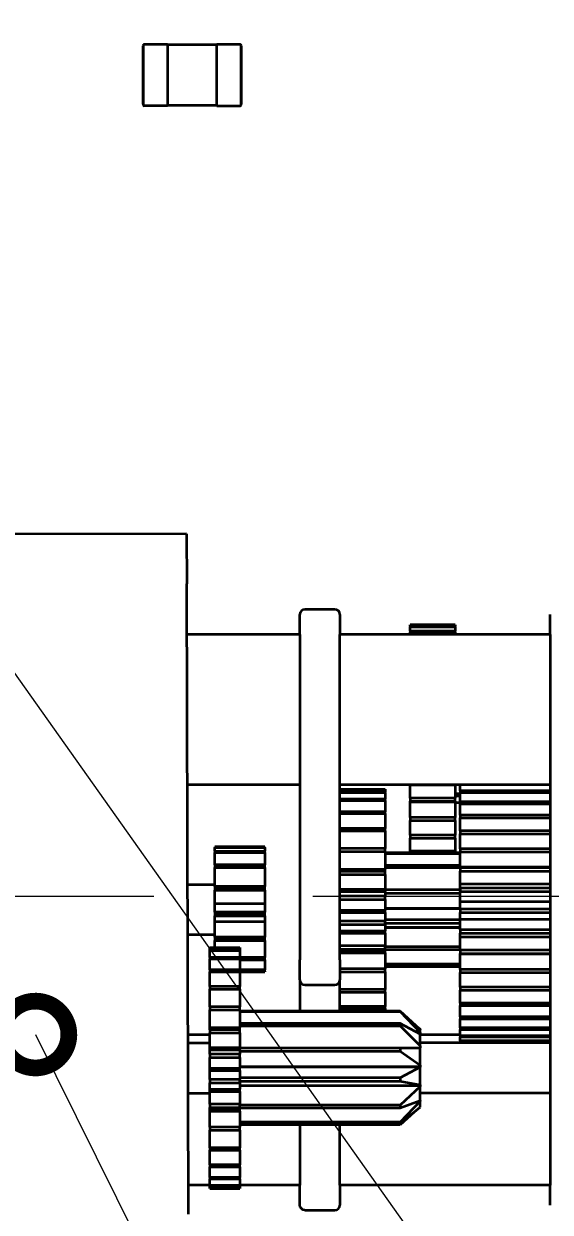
# Model space of a CAD drawing. Header units: millimetres. Extents: x -3633 to 871, y -630 to 261.
# Drawn here: x -832.16 to -821.64, y -463.41 to -439.66 of the extents above; entities that cross this region are included whole.
import ezdxf
from ezdxf import colors
from ezdxf.entities.mleader import LeaderData, LeaderLine
from ezdxf.math import Vec2, Vec3

# ---------------------------------------------------------------- set-up
doc = ezdxf.new("R2010")
doc.units = ezdxf.units.MM
doc.linetypes.add('CENTER2', pattern=[28.575, 19.05, -3.175, 3.175, -3.175])
for name, color, linetype, lineweight in [('Sheet', 7, 'Continuous', 30), ('Text', 7, 'Continuous', 18), ('Размерные линии', 7, 'Continuous', 15), ('Сплошная толстая основная', 7, 'Continuous', 70), ('Сплошная тонкая', 7, 'Continuous', 20), ('Штриховка', 7, 'Continuous', 9)]:
    doc.layers.add(name, color=color, linetype=linetype, lineweight=lineweight)
doc.styles.add('Main', font='isocpeur.ttf', dxfattribs={"height": 3})
doc.dimstyles.new('ISO-25', dxfattribs={"dimtxt": 3, "dimasz": 4, "dimexe": 1.25, "dimexo": 0.625, "dimtad": 1, "dimtoh": 1, "dimtxsty": 'Main', "dimcen": 2.5, "dimadec": 0, "dimazin": 0, "dimtfac": 1, "dimtmove": 0, "dimatfit": 3, "dimfxl": 1, "dimarcsym": 0})

# ---------------------------------------------------------------- blocks, each defined once
blk = doc.blocks.new('*D117')
at = {"layer": 'Defpoints', "color": 0, "transparency": 16777216}
for p in [(-796.987, -373.953), (-909.987, -457.098), (-796.987, -457.098)]:
    blk.add_point(p, dxfattribs=at)
at = {"layer": 'Размерные линии', "color": 0, "lineweight": -2, "transparency": 16777216}
for p, q in [((-909.987, -456.473), (-909.987, -372.703)), ((-796.987, -456.473), (-796.987, -372.703)), ((-905.987, -373.953), (-800.987, -373.953))]:
    blk.add_line(p, q, dxfattribs=at)
at = {"layer": 'Размерные линии', "color": 0, "transparency": 16777216}
for points in [[(-905.987, -373.286), (-905.987, -374.62), (-909.987, -373.953)], [(-800.987, -373.286), (-800.987, -374.62), (-796.987, -373.953)]]:
    blk.add_solid(points, dxfattribs=at)
at = {"layer": 'Размерные линии', "color": 0, "transparency": 16777216, "insert": (-853.015, -371.828), "char_height": 3, "attachment_point": 5, "style": 'Main'}
blk.add_mtext('%%C116{\\H0.7x;\\S*^ ;}', dxfattribs=at)
blk = doc.blocks.new('*D119')
at = {"layer": 'Defpoints', "color": 0, "transparency": 16777216}
for p in [(-798.487, -381.737), (-908.487, -457.098), (-798.487, -457.098)]:
    blk.add_point(p, dxfattribs=at)
at = {"layer": 'Размерные линии', "color": 0, "lineweight": -2, "transparency": 16777216}
for p, q in [((-908.487, -456.473), (-908.487, -380.487)), ((-798.487, -456.473), (-798.487, -380.487)), ((-904.487, -381.737), (-802.487, -381.737))]:
    blk.add_line(p, q, dxfattribs=at)
at = {"layer": 'Размерные линии', "color": 0, "transparency": 16777216}
for points in [[(-904.487, -381.07), (-904.487, -382.404), (-908.487, -381.737)], [(-802.487, -381.07), (-802.487, -382.404), (-798.487, -381.737)]]:
    blk.add_solid(points, dxfattribs=at)
at = {"layer": 'Размерные линии', "color": 0, "transparency": 16777216, "insert": (-852.743, -379.612), "char_height": 3, "attachment_point": 5, "style": 'Main'}
blk.add_mtext('%%C112{\\A1;\\H0.7x;\\S*^ ;}', dxfattribs=at)
blk = doc.blocks.new('*D120')
at = {"layer": 'Defpoints', "color": 0, "transparency": 16777216}
for p in [(-810.591, -388.478), (-896.867, -440.148), (-810.591, -440.148)]:
    blk.add_point(p, dxfattribs=at)
at = {"layer": 'Размерные линии', "color": 0, "lineweight": -2, "transparency": 16777216}
for p, q in [((-896.867, -439.523), (-896.867, -387.228)), ((-810.591, -439.523), (-810.591, -387.228)), ((-892.867, -388.478), (-814.591, -388.478))]:
    blk.add_line(p, q, dxfattribs=at)
at = {"layer": 'Размерные линии', "color": 0, "transparency": 16777216}
for points in [[(-892.867, -387.812), (-892.867, -389.145), (-896.867, -388.478)], [(-814.591, -387.812), (-814.591, -389.145), (-810.591, -388.478)]]:
    blk.add_solid(points, dxfattribs=at)
at = {"layer": 'Размерные линии', "color": 0, "transparency": 16777216, "insert": (-852.79, -386.353), "char_height": 3, "width": 4.40385, "attachment_point": 5, "style": 'Main'}
blk.add_mtext('86{\\A1;\\H0.7x;\\S*^ ;}', dxfattribs=at)
blk = doc.blocks.new('_DotSmall')
at = {"color": 0, "linetype": 'ByBlock', "const_width": 0.5}
blk.add_lwpolyline([(-0.0625, 0, 1), (0.0625, 0, 1)], format="xyb", close=True, dxfattribs=at)

msp = doc.modelspace()

# ---------------------------------------------------------------- hatches: boundary and pattern name
at = {"layer": 'Штриховка'}
h = msp.add_hatch(dxfattribs=at)
h.set_pattern_fill('ANSI37', color=256, scale=0.5, angle=450)
h.set_pattern_definition([(135, (594.5746, -391.137), (-1.122532, -1.122532), []), (225, (594.5746, -391.137), (1.122532, -1.122532), [])])
h.paths.add_polyline_path([(-796.987, -457.098, 1), (-909.987, -457.098, 1)])
h.paths.add_polyline_path([(-908.487, -457.098, -1), (-798.487, -457.098, -1)], flags=16)

# ---------------------------------------------------------------- linework, layer by layer
at = {"layer": 'Sheet', "color": 0, "linetype": 'Continuous', "lineweight": 35}
for p, q in [((-829.775, -440.098), (-829.775, -441.282)), ((-829.775, -441.272), (-829.775, -440.107)), ((-829.286, -440.078), (-829.756, -440.078)), ((-829.286, -440.098), (-829.286, -440.078)), ((-828.307, -440.083), (-829.286, -440.083)), ((-829.286, -440.098), (-829.286, -441.282)), ((-828.307, -440.078), (-828.307, -440.098)), ((-827.837, -440.078), (-828.307, -440.078)), ((-828.307, -441.282), (-828.307, -440.098)), ((-827.817, -441.282), (-827.817, -440.098)), ((-827.817, -440.107), (-827.817, -441.272)), ((-829.286, -441.302), (-829.756, -441.302)), ((-829.286, -441.302), (-829.286, -441.282)), ((-828.307, -441.297), (-829.286, -441.297)), ((-828.307, -441.282), (-828.307, -441.302)), ((-828.307, -441.302), (-827.837, -441.302))]:
    msp.add_line(p, q, dxfattribs=at)
at = {"layer": 'Sheet', "lineweight": 35, "ltscale": 1.31579}
for p, q in [((-828.907, -449.853), (-840.707, -449.885)), ((-828.907, -449.853), (-828.904, -450.853)), ((-828.87, -463.452), (-828.904, -450.853)), ((-825.944, -451.368), (-826.544, -451.368)), ((-826.644, -451.868), (-826.644, -451.468)), ((-825.844, -451.468), (-825.844, -451.868)), ((-821.644, -451.868), (-821.644, -451.468)), ((-826.644, -451.868), (-828.901, -451.868)), ((-826.644, -451.868), (-826.644, -458.368)), ((-825.844, -458.368), (-825.844, -451.868)), ((-821.644, -451.868), (-825.844, -451.868)), ((-824.444, -451.672), (-824.444, -451.673)), ((-823.544, -451.672), (-824.444, -451.672)), ((-824.444, -451.703), (-824.444, -451.673)), ((-824.444, -451.673), (-823.544, -451.673)), ((-824.444, -451.703), (-824.444, -451.714)), ((-823.544, -451.703), (-824.444, -451.703)), ((-824.444, -451.798), (-824.444, -451.714)), ((-824.444, -451.714), (-823.544, -451.714)), ((-824.444, -451.798), (-824.444, -451.82)), ((-823.544, -451.798), (-824.444, -451.798)), ((-824.444, -451.868), (-824.444, -451.82)), ((-824.444, -451.82), (-823.544, -451.82)), ((-823.544, -451.673), (-823.544, -451.672)), ((-823.544, -451.673), (-823.544, -451.703)), ((-823.544, -451.714), (-823.544, -451.703)), ((-823.544, -451.714), (-823.544, -451.798)), ((-823.544, -451.82), (-823.544, -451.798)), ((-823.544, -451.82), (-823.544, -451.868)), ((-821.644, -451.868), (-821.644, -462.868)), ((-826.644, -454.868), (-828.893, -454.868)), ((-821.644, -454.868), (-825.844, -454.868)), ((-825.844, -454.959), (-824.944, -454.959)), ((-824.944, -454.959), (-824.944, -455.009)), ((-824.444, -454.87), (-824.444, -454.868)), ((-824.444, -455.136), (-824.444, -454.87)), ((-824.444, -454.87), (-823.544, -454.87)), ((-823.544, -454.868), (-823.544, -454.87)), ((-823.544, -454.87), (-823.544, -455.136)), ((-823.444, -454.993), (-823.444, -454.868)), ((-824.944, -455.009), (-825.844, -455.009)), ((-825.844, -455.021), (-824.944, -455.021)), ((-824.944, -455.16), (-825.844, -455.16)), ((-825.844, -455.186), (-824.944, -455.186)), ((-824.944, -455.021), (-824.944, -455.009)), ((-824.944, -455.021), (-824.944, -455.16)), ((-824.944, -455.186), (-824.944, -455.16)), ((-824.944, -455.186), (-824.944, -455.407)), ((-824.444, -455.136), (-824.444, -455.2)), ((-823.544, -455.136), (-824.444, -455.136)), ((-824.444, -455.208), (-824.444, -455.2)), ((-824.444, -455.2), (-823.544, -455.2)), ((-824.444, -455.522), (-824.444, -455.208)), ((-824.444, -455.208), (-823.544, -455.208)), ((-823.444, -455.049), (-823.544, -455.049)), ((-823.544, -455.088), (-823.444, -455.088)), ((-823.544, -455.2), (-823.544, -455.136)), ((-823.544, -455.2), (-823.544, -455.208)), ((-823.544, -455.208), (-823.544, -455.522)), ((-823.444, -454.993), (-823.444, -455.025)), ((-821.644, -454.993), (-823.444, -454.993)), ((-823.444, -455.209), (-823.444, -455.025)), ((-823.444, -455.025), (-821.644, -455.025)), ((-823.444, -455.209), (-823.444, -455.25)), ((-821.644, -455.209), (-823.444, -455.209)), ((-824.944, -455.407), (-825.844, -455.407)), ((-825.844, -455.445), (-824.944, -455.445)), ((-824.944, -455.445), (-824.944, -455.407)), ((-824.944, -455.445), (-824.944, -455.74)), ((-823.444, -455.228), (-823.544, -455.228)), ((-823.444, -455.478), (-823.444, -455.25)), ((-823.444, -455.25), (-821.644, -455.25)), ((-824.444, -455.522), (-824.444, -455.582)), ((-823.544, -455.522), (-824.444, -455.522)), ((-824.444, -455.878), (-824.444, -455.582)), ((-824.444, -455.582), (-823.544, -455.582)), ((-823.544, -455.582), (-823.544, -455.522)), ((-823.544, -455.582), (-823.544, -455.878)), ((-823.444, -455.478), (-823.444, -455.527)), ((-821.644, -455.478), (-823.444, -455.478)), ((-823.444, -455.793), (-823.444, -455.527)), ((-823.444, -455.527), (-821.644, -455.527)), ((-824.944, -455.74), (-825.844, -455.74)), ((-825.844, -455.789), (-824.944, -455.789)), ((-824.944, -455.789), (-824.944, -455.74)), ((-824.944, -455.789), (-824.944, -456.144)), ((-824.444, -455.878), (-824.444, -455.933)), ((-823.544, -455.878), (-824.444, -455.878)), ((-823.544, -455.933), (-823.544, -455.878)), ((-823.444, -455.793), (-823.444, -455.849)), ((-821.644, -455.793), (-823.444, -455.793)), ((-823.444, -456.147), (-823.444, -455.849)), ((-823.444, -455.849), (-821.644, -455.849)), ((-828.344, -456.112), (-828.344, -456.121)), ((-827.344, -456.112), (-828.344, -456.112)), ((-828.344, -456.193), (-828.344, -456.121)), ((-828.344, -456.121), (-827.344, -456.121)), ((-827.344, -456.121), (-827.344, -456.112)), ((-827.344, -456.121), (-827.344, -456.193)), ((-824.944, -456.144), (-825.844, -456.144)), ((-824.944, -456.202), (-824.944, -456.144)), ((-824.444, -456.197), (-824.444, -455.933)), ((-824.444, -455.933), (-823.544, -455.933)), ((-823.544, -455.933), (-823.544, -456.197)), ((-823.444, -456.147), (-823.444, -456.209)), ((-821.644, -456.147), (-823.444, -456.147)), ((-828.344, -456.193), (-828.344, -456.211)), ((-828.344, -456.193), (-827.344, -456.193)), ((-828.344, -456.211), (-828.344, -456.224)), ((-827.344, -456.211), (-828.344, -456.211)), ((-828.344, -456.471), (-828.344, -456.224)), ((-828.344, -456.224), (-827.344, -456.224)), ((-827.344, -456.211), (-827.344, -456.193)), ((-827.344, -456.224), (-827.344, -456.211)), ((-827.344, -456.224), (-827.344, -456.471)), ((-825.844, -456.202), (-824.944, -456.202)), ((-824.944, -456.202), (-824.944, -456.558)), ((-823.444, -456.228), (-824.944, -456.228)), ((-824.944, -456.24), (-823.444, -456.24)), ((-824.444, -456.197), (-824.444, -456.228)), ((-823.544, -456.197), (-824.444, -456.197)), ((-823.544, -456.228), (-823.544, -456.197)), ((-823.444, -456.51), (-823.444, -456.209)), ((-823.444, -456.209), (-821.644, -456.209)), ((-828.344, -456.471), (-828.344, -456.474)), ((-827.344, -456.471), (-828.344, -456.471)), ((-828.344, -456.474), (-828.344, -456.509)), ((-828.344, -456.474), (-827.344, -456.474)), ((-828.344, -456.509), (-828.344, -456.525)), ((-827.344, -456.509), (-828.344, -456.509)), ((-828.344, -456.901), (-828.344, -456.525)), ((-828.344, -456.525), (-827.344, -456.525)), ((-827.344, -456.474), (-827.344, -456.471)), ((-827.344, -456.509), (-827.344, -456.474)), ((-827.344, -456.525), (-827.344, -456.509)), ((-827.344, -456.525), (-827.344, -456.901)), ((-825.844, -456.558), (-824.944, -456.558)), ((-824.944, -456.601), (-825.844, -456.601)), ((-823.444, -456.48), (-824.944, -456.48)), ((-824.944, -456.524), (-823.444, -456.524)), ((-824.944, -456.601), (-824.944, -456.558)), ((-824.944, -456.665), (-824.944, -456.601)), ((-823.444, -456.532), (-823.444, -456.51)), ((-823.444, -456.51), (-821.644, -456.51)), ((-823.444, -456.532), (-823.444, -456.597)), ((-821.644, -456.532), (-823.444, -456.532)), ((-823.444, -456.849), (-823.444, -456.597)), ((-823.444, -456.597), (-821.644, -456.597)), ((-828.344, -456.868), (-828.888, -456.868)), ((-825.844, -456.665), (-824.944, -456.665)), ((-824.944, -456.665), (-824.944, -456.956)), ((-823.444, -456.936), (-823.444, -456.849)), ((-823.444, -456.849), (-821.644, -456.849)), ((-828.344, -456.901), (-828.344, -456.911)), ((-827.344, -456.901), (-828.344, -456.901)), ((-828.344, -456.911), (-828.344, -456.956)), ((-828.344, -456.911), (-827.344, -456.911)), ((-828.344, -456.956), (-828.344, -456.972)), ((-827.344, -456.956), (-828.344, -456.956)), ((-828.344, -457.241), (-828.344, -456.972)), ((-828.344, -456.972), (-827.344, -456.972)), ((-827.344, -456.911), (-827.344, -456.901)), ((-827.344, -456.956), (-827.344, -456.911)), ((-827.344, -456.972), (-827.344, -456.956)), ((-827.344, -456.972), (-827.344, -457.241)), ((-825.844, -456.956), (-824.944, -456.956)), ((-825.844, -457.002), (-824.944, -457.002)), ((-824.944, -457.092), (-825.844, -457.092)), ((-824.944, -457.002), (-824.944, -456.956)), ((-824.944, -456.964), (-823.444, -456.964)), ((-823.444, -456.969), (-824.944, -456.969)), ((-824.944, -457.002), (-824.944, -457.092)), ((-824.944, -457.033), (-823.444, -457.033)), ((-824.944, -457.16), (-824.944, -457.092)), ((-823.444, -456.936), (-823.444, -457.004)), ((-821.644, -456.936), (-823.444, -456.936)), ((-823.444, -457.2), (-823.444, -457.004)), ((-823.444, -457.004), (-821.644, -457.004)), ((-828.344, -457.412), (-828.344, -457.241)), ((-828.344, -457.241), (-827.344, -457.241)), ((-827.344, -457.241), (-827.344, -457.412)), ((-825.844, -457.16), (-824.944, -457.16)), ((-824.944, -457.16), (-824.944, -457.372)), ((-824.944, -457.335), (-823.444, -457.335)), ((-824.944, -457.34), (-823.444, -457.34)), ((-823.444, -457.352), (-823.444, -457.2)), ((-823.444, -457.2), (-821.644, -457.2)), ((-823.444, -457.352), (-823.444, -457.42)), ((-821.644, -457.352), (-823.444, -457.352)), ((-828.344, -457.412), (-828.344, -457.426)), ((-827.344, -457.412), (-828.344, -457.412)), ((-828.344, -457.426), (-828.344, -457.475)), ((-828.344, -457.426), (-827.344, -457.426)), ((-828.344, -457.475), (-828.344, -457.487)), ((-827.344, -457.475), (-828.344, -457.475)), ((-828.344, -457.603), (-828.344, -457.487)), ((-828.344, -457.487), (-827.344, -457.487)), ((-827.344, -457.426), (-827.344, -457.412)), ((-827.344, -457.475), (-827.344, -457.426)), ((-827.344, -457.487), (-827.344, -457.475)), ((-827.344, -457.487), (-827.344, -457.603)), ((-825.844, -457.372), (-824.944, -457.372)), ((-825.844, -457.419), (-824.944, -457.419)), ((-824.944, -457.595), (-825.844, -457.595)), ((-824.944, -457.419), (-824.944, -457.372)), ((-824.944, -457.419), (-824.944, -457.595)), ((-823.444, -457.565), (-824.944, -457.565)), ((-824.944, -457.663), (-824.944, -457.595)), ((-823.444, -457.556), (-823.444, -457.42)), ((-823.444, -457.42), (-821.644, -457.42)), ((-823.444, -457.768), (-823.444, -457.556)), ((-823.444, -457.556), (-821.644, -457.556)), ((-828.344, -457.915), (-828.344, -457.603)), ((-828.344, -457.603), (-827.344, -457.603)), ((-827.344, -457.603), (-827.344, -457.915)), ((-825.844, -457.663), (-824.944, -457.663)), ((-825.844, -457.787), (-824.944, -457.787)), ((-824.944, -457.632), (-823.444, -457.632)), ((-824.944, -457.663), (-824.944, -457.787)), ((-824.944, -457.713), (-823.444, -457.713)), ((-824.944, -457.718), (-823.444, -457.718)), ((-824.944, -457.833), (-824.944, -457.787)), ((-823.444, -457.768), (-823.444, -457.835)), ((-821.644, -457.768), (-823.444, -457.768)), ((-828.344, -457.868), (-828.885, -457.868)), ((-828.344, -457.915), (-828.344, -457.932)), ((-827.344, -457.915), (-828.344, -457.915)), ((-828.344, -457.932), (-828.344, -457.974)), ((-828.344, -457.932), (-827.344, -457.932)), ((-828.344, -457.974), (-828.344, -457.982)), ((-827.344, -457.974), (-828.344, -457.974)), ((-828.344, -458.121), (-828.344, -457.982)), ((-828.344, -457.982), (-827.344, -457.982)), ((-827.344, -457.932), (-827.344, -457.915)), ((-827.344, -457.974), (-827.344, -457.932)), ((-827.344, -457.982), (-827.344, -457.974)), ((-827.344, -457.982), (-827.344, -458.324)), ((-825.844, -457.833), (-824.944, -457.833)), ((-824.944, -457.833), (-824.944, -458.087)), ((-823.444, -457.908), (-823.444, -457.835)), ((-823.444, -457.835), (-821.644, -457.835)), ((-823.444, -458.173), (-823.444, -457.908)), ((-823.444, -457.908), (-821.644, -457.908)), ((-828.444, -458.171), (-828.444, -458.121)), ((-828.444, -458.121), (-827.844, -458.121)), ((-828.444, -458.171), (-828.444, -458.183)), ((-827.844, -458.171), (-828.444, -458.171)), ((-828.444, -458.322), (-828.444, -458.183)), ((-828.444, -458.183), (-827.844, -458.183)), ((-827.844, -458.121), (-827.844, -458.171)), ((-827.844, -458.183), (-827.844, -458.171)), ((-827.844, -458.183), (-827.844, -458.322)), ((-824.944, -458.087), (-825.844, -458.087)), ((-825.844, -458.153), (-824.944, -458.153)), ((-825.844, -458.185), (-824.944, -458.185)), ((-825.844, -458.227), (-824.944, -458.227)), ((-824.944, -458.153), (-824.944, -458.087)), ((-823.444, -458.107), (-824.944, -458.107)), ((-824.944, -458.153), (-824.944, -458.185)), ((-824.944, -458.16), (-823.444, -458.16)), ((-824.944, -458.227), (-824.944, -458.185)), ((-824.944, -458.227), (-824.944, -458.549)), ((-823.444, -458.173), (-823.444, -458.238)), ((-821.644, -458.173), (-823.444, -458.173)), ((-823.444, -458.245), (-823.444, -458.238)), ((-823.444, -458.238), (-821.644, -458.238)), ((-823.444, -458.559), (-823.444, -458.245)), ((-823.444, -458.245), (-821.644, -458.245)), ((-828.444, -458.322), (-828.444, -458.348)), ((-827.844, -458.322), (-828.444, -458.322)), ((-828.444, -458.569), (-828.444, -458.348)), ((-828.444, -458.348), (-827.844, -458.348)), ((-827.844, -458.348), (-827.844, -458.322)), ((-827.344, -458.324), (-827.844, -458.324)), ((-827.844, -458.34), (-827.344, -458.34)), ((-827.844, -458.348), (-827.844, -458.569)), ((-827.344, -458.37), (-827.844, -458.37)), ((-827.844, -458.37), (-827.344, -458.37)), ((-827.344, -458.34), (-827.344, -458.324)), ((-827.344, -458.37), (-827.344, -458.34)), ((-827.344, -458.37), (-827.344, -458.37)), ((-827.344, -458.37), (-827.344, -458.567)), ((-826.644, -458.768), (-826.644, -458.368)), ((-825.844, -458.368), (-825.844, -458.768)), ((-823.444, -458.451), (-824.944, -458.451)), ((-824.944, -458.475), (-823.444, -458.475)), ((-823.444, -458.505), (-824.944, -458.505)), ((-828.444, -458.569), (-828.444, -458.608)), ((-827.844, -458.569), (-828.444, -458.569)), ((-828.444, -458.902), (-828.444, -458.608)), ((-828.444, -458.608), (-827.844, -458.608)), ((-827.344, -458.567), (-827.844, -458.567)), ((-827.844, -458.608), (-827.844, -458.569)), ((-827.844, -458.58), (-827.344, -458.58)), ((-827.344, -458.592), (-827.844, -458.592)), ((-827.344, -458.604), (-827.844, -458.604)), ((-827.844, -458.608), (-827.844, -458.902)), ((-827.844, -458.61), (-827.344, -458.61)), ((-827.344, -458.58), (-827.344, -458.567)), ((-827.344, -458.592), (-827.344, -458.58)), ((-827.344, -458.592), (-827.344, -458.604)), ((-827.344, -458.61), (-827.344, -458.604)), ((-826.644, -458.768), (-826.644, -459.368)), ((-824.944, -458.549), (-825.844, -458.549)), ((-825.844, -458.609), (-824.944, -458.609)), ((-825.844, -458.958), (-825.844, -458.768)), ((-824.944, -458.609), (-824.944, -458.549)), ((-824.944, -458.609), (-824.944, -458.958)), ((-823.444, -458.559), (-823.444, -458.62)), ((-821.644, -458.559), (-823.444, -458.559)), ((-823.444, -458.916), (-823.444, -458.62)), ((-823.444, -458.62), (-821.644, -458.62)), ((-828.444, -458.902), (-828.444, -458.951)), ((-827.844, -458.902), (-828.444, -458.902)), ((-828.444, -459.306), (-828.444, -458.951)), ((-828.444, -458.951), (-827.844, -458.951)), ((-827.844, -458.951), (-827.844, -458.902)), ((-827.844, -458.951), (-827.844, -459.306)), ((-826.544, -458.868), (-825.944, -458.868)), ((-825.844, -459.011), (-825.844, -458.958)), ((-824.944, -458.958), (-825.844, -458.958)), ((-825.844, -459.298), (-825.844, -459.011)), ((-825.844, -459.011), (-824.944, -459.011)), ((-824.944, -459.011), (-824.944, -458.958)), ((-824.944, -459.011), (-824.944, -459.298)), ((-823.444, -458.916), (-823.444, -458.971)), ((-821.644, -458.916), (-823.444, -458.916)), ((-823.444, -459.235), (-823.444, -458.971)), ((-823.444, -458.971), (-821.644, -458.971)), ((-823.444, -459.235), (-823.444, -459.282)), ((-821.644, -459.235), (-823.444, -459.235)), ((-828.444, -459.306), (-828.444, -459.364)), ((-827.844, -459.306), (-828.444, -459.306)), ((-828.444, -459.72), (-828.444, -459.364)), ((-828.444, -459.364), (-827.844, -459.364)), ((-827.844, -459.364), (-827.844, -459.306)), ((-827.844, -459.364), (-827.844, -459.72)), ((-824.644, -459.39), (-827.844, -459.39)), ((-827.844, -459.402), (-824.644, -459.402)), ((-826.644, -459.368), (-826.644, -459.39)), ((-825.844, -459.34), (-825.844, -459.298)), ((-824.944, -459.298), (-825.844, -459.298)), ((-825.844, -459.39), (-825.844, -459.34)), ((-825.844, -459.34), (-824.944, -459.34)), ((-824.944, -459.34), (-824.944, -459.298)), ((-824.944, -459.34), (-824.944, -459.39)), ((-824.244, -459.759), (-824.644, -459.39)), ((-824.644, -459.39), (-824.644, -459.402)), ((-824.644, -459.402), (-824.244, -459.821)), ((-823.444, -459.507), (-823.444, -459.282)), ((-823.444, -459.282), (-821.644, -459.282)), ((-828.444, -459.763), (-828.444, -459.72)), ((-828.444, -459.72), (-827.844, -459.72)), ((-824.644, -459.642), (-827.844, -459.642)), ((-827.844, -459.686), (-824.644, -459.686)), ((-827.844, -459.763), (-827.844, -459.72)), ((-824.244, -459.855), (-824.644, -459.642)), ((-824.644, -459.642), (-824.644, -459.686)), ((-824.644, -459.686), (-824.244, -460.086)), ((-824.363, -459.65), (-824.244, -459.746)), ((-823.444, -459.507), (-823.444, -459.546)), ((-821.644, -459.507), (-823.444, -459.507)), ((-823.444, -459.727), (-823.444, -459.546)), ((-823.444, -459.546), (-821.644, -459.546)), ((-823.444, -459.727), (-823.444, -459.757)), ((-821.644, -459.727), (-823.444, -459.727)), ((-828.444, -459.868), (-828.879, -459.868)), ((-828.444, -459.763), (-828.444, -459.828)), ((-827.844, -459.763), (-828.444, -459.763)), ((-828.444, -460.118), (-828.444, -459.828)), ((-828.444, -459.828), (-827.844, -459.828)), ((-827.844, -459.828), (-827.844, -459.763)), ((-827.844, -459.828), (-827.844, -460.118)), ((-824.244, -459.746), (-824.244, -459.759)), ((-824.244, -459.821), (-824.244, -459.759)), ((-824.244, -459.821), (-824.244, -459.855)), ((-824.244, -460.086), (-824.244, -459.855)), ((-823.444, -459.868), (-824.244, -459.868)), ((-823.444, -459.888), (-823.444, -459.757)), ((-823.444, -459.757), (-821.644, -459.757)), ((-823.444, -459.888), (-823.444, -459.908)), ((-821.644, -459.888), (-823.444, -459.888)), ((-823.444, -459.988), (-823.444, -459.908)), ((-823.444, -459.908), (-821.644, -459.908)), ((-828.879, -460.029), (-828.444, -460.029)), ((-828.444, -460.164), (-828.444, -460.118)), ((-828.444, -460.118), (-827.844, -460.118)), ((-828.444, -460.254), (-828.444, -460.164)), ((-828.444, -460.164), (-827.844, -460.164)), ((-827.844, -460.164), (-827.844, -460.118)), ((-827.844, -460.126), (-824.244, -460.126)), ((-824.644, -460.131), (-827.844, -460.131)), ((-827.844, -460.164), (-827.844, -460.254)), ((-827.844, -460.195), (-824.644, -460.195)), ((-824.244, -460.131), (-824.644, -460.131)), ((-824.644, -460.131), (-824.644, -460.195)), ((-824.644, -460.195), (-824.244, -460.469)), ((-821.644, -460.029), (-824.244, -460.029)), ((-824.244, -460.086), (-824.244, -460.126)), ((-824.244, -460.131), (-824.244, -460.126)), ((-824.244, -460.469), (-824.244, -460.131)), ((-823.444, -459.988), (-823.444, -459.997)), ((-821.644, -459.988), (-823.444, -459.988)), ((-823.444, -460.023), (-823.444, -459.997)), ((-823.444, -459.997), (-821.644, -459.997)), ((-821.644, -460.023), (-823.444, -460.023)), ((-828.444, -460.254), (-828.444, -460.322)), ((-827.844, -460.254), (-828.444, -460.254)), ((-828.444, -460.534), (-828.444, -460.322)), ((-828.444, -460.322), (-827.844, -460.322)), ((-827.844, -460.322), (-827.844, -460.254)), ((-827.844, -460.322), (-827.844, -460.534)), ((-828.444, -460.581), (-828.444, -460.534)), ((-828.444, -460.534), (-827.844, -460.534)), ((-828.444, -460.757), (-828.444, -460.581)), ((-828.444, -460.581), (-827.844, -460.581)), ((-827.844, -460.497), (-824.244, -460.497)), ((-827.844, -460.502), (-824.244, -460.502)), ((-827.844, -460.581), (-827.844, -460.534)), ((-827.844, -460.581), (-827.844, -460.757)), ((-824.244, -460.514), (-824.644, -460.727)), ((-824.244, -460.469), (-824.244, -460.497)), ((-824.244, -460.502), (-824.244, -460.497)), ((-824.244, -460.502), (-824.244, -460.514)), ((-824.244, -460.868), (-824.244, -460.514)), ((-828.444, -460.757), (-828.444, -460.825)), ((-827.844, -460.757), (-828.444, -460.757)), ((-828.444, -460.95), (-828.444, -460.825)), ((-828.444, -460.825), (-827.844, -460.825)), ((-824.644, -460.727), (-827.844, -460.727)), ((-827.844, -460.825), (-827.844, -460.757)), ((-827.844, -460.794), (-824.644, -460.794)), ((-827.844, -460.825), (-827.844, -460.95)), ((-827.844, -460.876), (-824.244, -460.876)), ((-827.844, -460.881), (-824.244, -460.881)), ((-824.644, -460.727), (-824.644, -460.794)), ((-824.644, -460.794), (-824.244, -460.868)), ((-824.244, -460.901), (-824.644, -461.27)), ((-824.244, -460.868), (-824.244, -460.876)), ((-824.244, -460.881), (-824.244, -460.876)), ((-824.244, -460.881), (-824.244, -460.901)), ((-824.244, -461.176), (-824.244, -460.901)), ((-828.876, -461.029), (-828.444, -461.029)), ((-828.444, -460.996), (-828.444, -460.95)), ((-828.444, -460.95), (-827.844, -460.95)), ((-828.444, -461.25), (-828.444, -460.996)), ((-828.444, -460.996), (-827.844, -460.996)), ((-827.844, -460.996), (-827.844, -460.95)), ((-827.844, -460.996), (-827.844, -461.25)), ((-821.644, -461.029), (-824.244, -461.029)), ((-828.444, -461.25), (-828.444, -461.315)), ((-827.844, -461.25), (-828.444, -461.25)), ((-828.444, -461.347), (-828.444, -461.315)), ((-828.444, -461.315), (-827.844, -461.315)), ((-828.444, -461.39), (-828.444, -461.347)), ((-828.444, -461.347), (-827.844, -461.347)), ((-828.444, -461.711), (-828.444, -461.39)), ((-828.444, -461.39), (-827.844, -461.39)), ((-827.844, -461.315), (-827.844, -461.25)), ((-824.644, -461.27), (-827.844, -461.27)), ((-827.844, -461.315), (-827.844, -461.347)), ((-827.844, -461.322), (-824.644, -461.322)), ((-827.844, -461.39), (-827.844, -461.347)), ((-827.844, -461.39), (-827.844, -461.711)), ((-824.644, -461.322), (-824.244, -461.176)), ((-824.244, -461.188), (-824.644, -461.614)), ((-824.644, -461.27), (-824.644, -461.322)), ((-824.644, -461.637), (-824.244, -461.311)), ((-824.244, -461.176), (-824.244, -461.188)), ((-824.244, -461.311), (-824.244, -461.188)), ((-824.644, -461.614), (-827.844, -461.614)), ((-824.363, -461.408), (-824.644, -461.667)), ((-824.644, -461.614), (-824.644, -461.637)), ((-828.444, -461.711), (-828.444, -461.771)), ((-827.844, -461.711), (-828.444, -461.711)), ((-828.444, -462.121), (-828.444, -461.771)), ((-828.444, -461.771), (-827.844, -461.771)), ((-827.844, -461.637), (-824.644, -461.637)), ((-824.644, -461.667), (-827.844, -461.667)), ((-827.844, -461.771), (-827.844, -461.711)), ((-827.844, -461.771), (-827.844, -462.121)), ((-826.644, -461.667), (-826.644, -462.868)), ((-825.844, -462.868), (-825.844, -461.667)), ((-828.444, -462.121), (-828.444, -462.173)), ((-827.844, -462.121), (-828.444, -462.121)), ((-828.444, -462.461), (-828.444, -462.173)), ((-828.444, -462.173), (-827.844, -462.173)), ((-827.844, -462.173), (-827.844, -462.121)), ((-827.844, -462.173), (-827.844, -462.461)), ((-828.444, -462.461), (-828.444, -462.503)), ((-827.844, -462.461), (-828.444, -462.461)), ((-828.444, -462.716), (-828.444, -462.503)), ((-828.444, -462.503), (-827.844, -462.503)), ((-827.844, -462.503), (-827.844, -462.461)), ((-827.844, -462.503), (-827.844, -462.716)), ((-828.444, -462.716), (-828.444, -462.746)), ((-827.844, -462.716), (-828.444, -462.716)), ((-828.444, -462.876), (-828.444, -462.746)), ((-828.444, -462.746), (-827.844, -462.746)), ((-827.844, -462.746), (-827.844, -462.716)), ((-827.844, -462.746), (-827.844, -462.876)), ((-828.444, -462.868), (-828.871, -462.868)), ((-828.444, -462.876), (-828.444, -462.893)), ((-827.844, -462.876), (-828.444, -462.876)), ((-828.444, -462.934), (-828.444, -462.893)), ((-828.444, -462.893), (-827.844, -462.893)), ((-828.444, -462.934), (-828.444, -462.936)), ((-827.844, -462.934), (-828.444, -462.934)), ((-828.444, -462.936), (-827.844, -462.936)), ((-826.644, -462.868), (-827.844, -462.868)), ((-827.844, -462.893), (-827.844, -462.876)), ((-827.844, -462.893), (-827.844, -462.934)), ((-827.844, -462.936), (-827.844, -462.934)), ((-826.644, -463.268), (-826.644, -462.868)), ((-825.844, -462.868), (-825.844, -463.268)), ((-821.644, -462.868), (-825.844, -462.868)), ((-821.644, -463.268), (-821.644, -462.868)), ((-826.544, -463.368), (-825.944, -463.368))]:
    msp.add_line(p, q, dxfattribs=at)
at = {"layer": 'Sheet', "color": 0, "linetype": 'Continuous', "lineweight": 40}
msp.add_arc((-853.47, -457.057), 53.845, 316.7173, 307.694, dxfattribs=at)
at = {"layer": 'Sheet', "color": 0, "linetype": 'Continuous', "lineweight": 35}
for centre, radius, start, end in [((-829.756, -440.098), 0.0196, 90, 180), ((-827.837, -440.098), 0.0196, 0, 90), ((-827.822, -440.107), 0.00489, 0, 16.191), ((-829.756, -441.282), 0.0196, 180, 270), ((-827.837, -441.282), 0.0196, 270, 0), ((-827.822, -441.272), 0.00489, 343.8047, 0)]:
    msp.add_arc(centre, radius, start, end, dxfattribs=at)
at = {"layer": 'Sheet', "lineweight": 35, "ltscale": 1.31579}
for centre, start, end in [((-826.544, -451.468), 90, 180), ((-825.944, -451.468), 0, 90), ((-826.544, -458.768), 180, 270), ((-825.944, -458.768), 270, 0), ((-825.944, -463.268), 270, 0)]:
    msp.add_arc(centre, 0.1, start, end, dxfattribs=at)
at = {"layer": 'Sheet', "lineweight": 35, "ltscale": 1.31579, "extrusion": (0, 0, -1)}
msp.add_arc((826.544, -463.268), 0.1, 270, 0, dxfattribs=at)
at = {"layer": 'Сплошная толстая основная', "lineweight": 40, "ltscale": 1.31579}
for radius in [56.5, 55]:
    msp.add_circle((-853.487, -457.098), radius, dxfattribs=at)
at = {"layer": 'Сплошная тонкая', "linetype": 'CENTER2', "lineweight": 0}
msp.add_line((-912.113, -457.098), (-794.961, -457.098), dxfattribs=at)

# ---------------------------------------------------------------- dimensions: what is measured, and where the dimension line sits
at = {"layer": 'Размерные линии'}
for base, p1, p2, text, picture, middle in [((-796.987, -373.953), (-909.987, -457.098), (-796.987, -457.098), '%%C116{\\H0.7x;\\S*^ ;}', '*D117', (-853.015, -373.953)), ((-798.487, -381.737), (-908.487, -457.098), (-798.487, -457.098), '%%C112{\\A1;\\H0.7x;\\S*^ ;}', '*D119', (-852.743, -381.737)), ((-810.591, -388.478), (-896.867, -440.148), (-810.591, -440.148), '86{\\A1;\\H0.7x;\\S*^ ;}', '*D120', (-852.79, -388.478))]:
    dim = msp.add_linear_dim(base=base, p1=p1, p2=p2, text=text, dimstyle='ISO-25', override={"dimtxsty": 'Main'}, dxfattribs=at)
    dim.commit()
    dim.dimension.update_dxf_attribs({"geometry": picture, "text_midpoint": middle, "dimtype": 160})

# ---------------------------------------------------------------- leaders
at = {"layer": 'Text', "lineweight": 25}
ml = msp.add_multileader_mtext('Standard', dxfattribs=at)
ml.set_content('17', color=256, style='Main')
ml.set_leader_properties(color=256, linetype='ByLayer', lineweight=-1)
ml.set_arrow_properties(name='DOTSMALL')
ml.build(insert=Vec2(0, 0))
ml.multileader.update_dxf_attribs({"text_left_attachment_type": 6, "text_right_attachment_type": 6, "text_top_attachment_type": 10, "dogleg_length": 0.89, "arrow_head_size": 2.67})
ctx = ml.context
ctx.base_point, ctx.char_height, ctx.arrow_head_size, ctx.landing_gap_size, ctx.plane_origin = Vec3(-791.9, -508.478), 2.67, 2.67, 1.78, Vec3(-821.927, -449.86)
ctx.left_attachment, ctx.right_attachment, ctx.bottom_attachment = 6, 6, 10
notes = []
notes.append((ctx, [(0, (1, 1, 0), (-792.79, -508.478), (1, 0), 0.89, [(0, [(-836.347, -446.993)], 0, [])])]))
ctx.mtext.insert, ctx.mtext.flow_direction = Vec3(-790.12, -505.274), 5
ml = msp.add_multileader_mtext('Standard', dxfattribs=at)
ml.set_content('8', color=256, style='Main')
ml.set_leader_properties(color=256, linetype='ByLayer', lineweight=-1)
ml.set_arrow_properties(name='DOTSMALL')
ml.build(insert=Vec2(0, 0))
ml.multileader.update_dxf_attribs({"text_left_attachment_type": 6, "text_right_attachment_type": 6, "text_top_attachment_type": 10, "dogleg_length": 0.89, "arrow_head_size": 2.67})
ctx = ml.context
ctx.base_point, ctx.char_height, ctx.arrow_head_size, ctx.landing_gap_size, ctx.plane_origin = Vec3(-811.9, -518.478), 2.67, 2.67, 1.78, Vec3(-846.684, -459.576)
ctx.left_attachment, ctx.right_attachment, ctx.bottom_attachment = 6, 6, 10
notes.append((ctx, [(0, (1, 1, 0), (-812.79, -518.478), (1, 0), 0.89, [(0, [(-841.367, -459.264)], 0, [])])]))
ctx.mtext.insert, ctx.mtext.flow_direction = Vec3(-810.12, -515.274), 5
ml = msp.add_multileader_mtext('Standard', dxfattribs=at)
ml.set_content('9', color=256, style='Main')
ml.set_leader_properties(color=256, linetype='ByLayer', lineweight=-1)
ml.set_arrow_properties(name='DOTSMALL')
ml.build(insert=Vec2(0, 0))
ml.multileader.update_dxf_attribs({"text_left_attachment_type": 6, "text_right_attachment_type": 6, "text_top_attachment_type": 10, "dogleg_length": 0.89, "arrow_head_size": 2.67})
ctx = ml.context
ctx.base_point, ctx.char_height, ctx.arrow_head_size, ctx.landing_gap_size, ctx.plane_origin = Vec3(-801.9, -518.478), 2.67, 2.67, 1.78, Vec3(-831.927, -459.86)
ctx.left_attachment, ctx.right_attachment, ctx.bottom_attachment = 6, 6, 10
notes.append((ctx, [(0, (1, 1, 0), (-802.79, -518.478), (1, 0), 0.89, [(0, [(-831.927, -459.86)], 0, [])])]))
ctx.mtext.insert, ctx.mtext.flow_direction = Vec3(-800.12, -515.274), 5
ml = msp.add_multileader_mtext('Standard', dxfattribs=at)
ml.set_content('7', color=256, style='Main')
ml.set_leader_properties(color=256, linetype='ByLayer', lineweight=-1)
ml.set_arrow_properties(name='DOTSMALL')
ml.build(insert=Vec2(0, 0))
ml.multileader.update_dxf_attribs({"text_left_attachment_type": 6, "text_right_attachment_type": 6, "text_top_attachment_type": 10, "dogleg_length": 0.89, "arrow_head_size": 2.67})
ctx = ml.context
ctx.base_point, ctx.char_height, ctx.arrow_head_size, ctx.landing_gap_size, ctx.plane_origin = Vec3(-821.9, -518.478), 2.67, 2.67, 1.78, Vec3(-830.161, -502.435)
ctx.left_attachment, ctx.right_attachment, ctx.bottom_attachment = 6, 6, 10
notes.append((ctx, [(0, (1, 1, 0), (-822.79, -518.478), (1, 0), 0.89, [(0, [(-847.749, -460.231)], 0, [])])]))
ctx.mtext.insert, ctx.mtext.flow_direction = Vec3(-820.12, -515.274), 5
for ctx, leaders in notes:
    for number, flags, end, landing, length, lines in leaders:
        leader = LeaderData()
        leader.index, (leader.has_last_leader_line, leader.has_dogleg_vector, leader.attachment_direction) = number, flags
        leader.last_leader_point, leader.dogleg_vector, leader.dogleg_length = Vec3(end), Vec3(landing), length
        for number, points, colour, breaks in lines:
            line = LeaderLine()
            line.index, line.vertices, line.color, line.breaks = number, Vec3.list(points), colors.encode_raw_color(colour), breaks
            leader.lines.append(line)
        ctx.leaders.append(leader)

doc.saveas('drawing.dxf')
